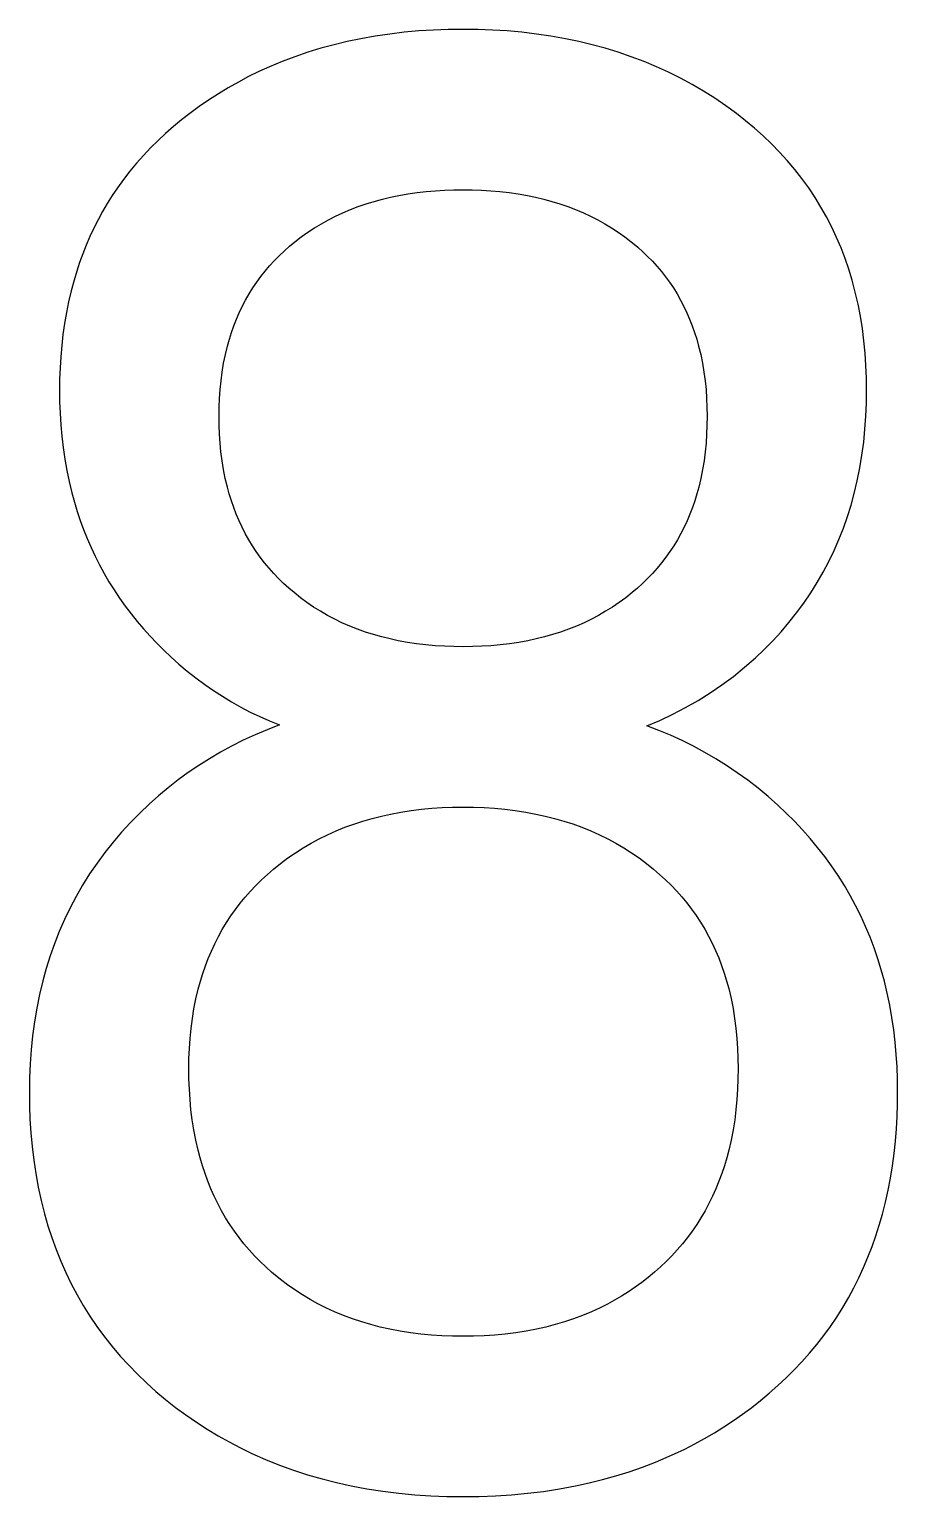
# Model space of a CAD drawing. Extents: x 10 to 622, y -523 to 292.
# Drawn here: x 266.0157 to 266.2269, y 102.47 to 102.8271 of the extents above; entities that cross this region are included whole.
import ezdxf

# ---------------------------------------------------------------- set-up
doc = ezdxf.new("R2010")
doc.units = 0
doc.header["$LTSCALE"] = 5
doc.header["$MEASUREMENT"] = 0
doc.layers.get('0').update_dxf_attribs({"linetype": 'CONTINUOUS'})

msp = doc.modelspace()

# ---------------------------------------------------------------- linework, layer by layer
at = {"color": 7, "linetype": 'Continuous'}
for p, q in [((266.11046, 102.82674), (266.1069, 102.82642)), ((266.11404, 102.82696), (266.11046, 102.82674)), ((266.11761, 102.82709), (266.11404, 102.82696)), ((266.1212, 102.82713), (266.11761, 102.82709)), ((266.12478, 102.82709), (266.1212, 102.82713)), ((266.12836, 102.82696), (266.12478, 102.82709)), ((266.13193, 102.82674), (266.12836, 102.82696)), ((266.1355, 102.82642), (266.13193, 102.82674)), ((266.0898, 102.8234), (266.08659, 102.82253)), ((266.09303, 102.82418), (266.0898, 102.8234)), ((266.09628, 102.82486), (266.09303, 102.82418)), ((266.0998, 102.82548), (266.09628, 102.82486)), ((266.10334, 102.826), (266.0998, 102.82548)), ((266.1069, 102.82642), (266.10334, 102.826)), ((266.13905, 102.826), (266.1355, 102.82642)), ((266.14259, 102.82548), (266.13905, 102.826)), ((266.14612, 102.82486), (266.14259, 102.82548)), ((266.14937, 102.82418), (266.14612, 102.82486)), ((266.15259, 102.8234), (266.14937, 102.82418)), ((266.1558, 102.82253), (266.15259, 102.8234)), ((266.08028, 102.82048), (266.07717, 102.8193)), ((266.08342, 102.82155), (266.08028, 102.82048)), ((266.08659, 102.82253), (266.08342, 102.82155)), ((266.15897, 102.82155), (266.1558, 102.82253)), ((266.16212, 102.82048), (266.15897, 102.82155)), ((266.16522, 102.8193), (266.16212, 102.82048)), ((266.07154, 102.81686), (266.06901, 102.81562)), ((266.07411, 102.81803), (266.07154, 102.81686)), ((266.07717, 102.8193), (266.07411, 102.81803)), ((266.16828, 102.81803), (266.16522, 102.8193)), ((266.17121, 102.81669), (266.16828, 102.81803)), ((266.1741, 102.81525), (266.17121, 102.81669)), ((266.06407, 102.81291), (266.06165, 102.81145)), ((266.06652, 102.8143), (266.06407, 102.81291)), ((266.06901, 102.81562), (266.06652, 102.8143)), ((266.17693, 102.81372), (266.1741, 102.81525)), ((266.17971, 102.81209), (266.17693, 102.81372)), ((266.05929, 102.80992), (266.05696, 102.80832)), ((266.06165, 102.81145), (266.05929, 102.80992)), ((266.18243, 102.81037), (266.17971, 102.81209)), ((266.1851, 102.80855), (266.18243, 102.81037)), ((266.05469, 102.80664), (266.05269, 102.80508)), ((266.05696, 102.80832), (266.05469, 102.80664)), ((266.1877, 102.80664), (266.1851, 102.80855)), ((266.18992, 102.8049), (266.1877, 102.80664)), ((266.04883, 102.80178), (266.04697, 102.80005)), ((266.05074, 102.80346), (266.04883, 102.80178)), ((266.05269, 102.80508), (266.05074, 102.80346)), ((266.19208, 102.80309), (266.18992, 102.8049)), ((266.19419, 102.80121), (266.19208, 102.80309)), ((266.04517, 102.79827), (266.04343, 102.79643)), ((266.04697, 102.80005), (266.04517, 102.79827)), ((266.19623, 102.79927), (266.19419, 102.80121)), ((266.1982, 102.79725), (266.19623, 102.79927)), ((266.04174, 102.79454), (266.04012, 102.79259)), ((266.04343, 102.79643), (266.04174, 102.79454)), ((266.20009, 102.79517), (266.1982, 102.79725)), ((266.20191, 102.79303), (266.20009, 102.79517)), ((266.04012, 102.79259), (266.03857, 102.79059)), ((266.20365, 102.79081), (266.20191, 102.79303)), ((266.03709, 102.78853), (266.03583, 102.78666)), ((266.03857, 102.79059), (266.03709, 102.78853)), ((266.10777, 102.78708), (266.10999, 102.78741)), ((266.10999, 102.78741), (266.11222, 102.78766)), ((266.11222, 102.78766), (266.11446, 102.78786)), ((266.11446, 102.78786), (266.1167, 102.788)), ((266.1167, 102.788), (266.11895, 102.78807)), ((266.11895, 102.78807), (266.1212, 102.7881)), ((266.1212, 102.7881), (266.12344, 102.78807)), ((266.12344, 102.78807), (266.12569, 102.788)), ((266.12569, 102.788), (266.12793, 102.78786)), ((266.12793, 102.78786), (266.13017, 102.78766)), ((266.13017, 102.78766), (266.1324, 102.78741)), ((266.1324, 102.78741), (266.13463, 102.78708)), ((266.2053, 102.78853), (266.20365, 102.79081)), ((266.20684, 102.78623), (266.2053, 102.78853)), ((266.03463, 102.78474), (266.03349, 102.78278)), ((266.03583, 102.78666), (266.03463, 102.78474)), ((266.0938, 102.78326), (266.09571, 102.78399)), ((266.09571, 102.78399), (266.09764, 102.78466)), ((266.09764, 102.78466), (266.09959, 102.78526)), ((266.09959, 102.78526), (266.10157, 102.7858)), ((266.10157, 102.7858), (266.10355, 102.78627)), ((266.10355, 102.78627), (266.10555, 102.78669)), ((266.10555, 102.78669), (266.10777, 102.78708)), ((266.13463, 102.78708), (266.13684, 102.78669)), ((266.13684, 102.78669), (266.13884, 102.78627)), ((266.13884, 102.78627), (266.14083, 102.7858)), ((266.14083, 102.7858), (266.1428, 102.78526)), ((266.1428, 102.78526), (266.14475, 102.78466)), ((266.14475, 102.78466), (266.14669, 102.78399)), ((266.14669, 102.78399), (266.14859, 102.78326)), ((266.20828, 102.78387), (266.20684, 102.78623)), ((266.20963, 102.78146), (266.20828, 102.78387)), ((266.03241, 102.78079), (266.03138, 102.77877)), ((266.03349, 102.78278), (266.03241, 102.78079)), ((266.08672, 102.77981), (266.08842, 102.78075)), ((266.08842, 102.78075), (266.09015, 102.78164)), ((266.09015, 102.78164), (266.09192, 102.78246)), ((266.09192, 102.78246), (266.0938, 102.78326)), ((266.14859, 102.78326), (266.15047, 102.78246)), ((266.15047, 102.78246), (266.15224, 102.78164)), ((266.15224, 102.78164), (266.15397, 102.78075)), ((266.15397, 102.78075), (266.15567, 102.77981)), ((266.2109, 102.779), (266.20963, 102.78146)), ((266.03042, 102.77672), (266.02952, 102.77464)), ((266.03138, 102.77877), (266.03042, 102.77672)), ((266.08029, 102.77542), (266.08183, 102.7766)), ((266.08183, 102.7766), (266.08342, 102.77773)), ((266.08342, 102.77773), (266.08505, 102.7788)), ((266.08505, 102.7788), (266.08672, 102.77981)), ((266.15567, 102.77981), (266.15734, 102.7788)), ((266.15734, 102.7788), (266.15897, 102.77773)), ((266.15897, 102.77773), (266.16056, 102.7766)), ((266.16056, 102.7766), (266.16211, 102.77542)), ((266.21207, 102.77649), (266.2109, 102.779)), ((266.02952, 102.77464), (266.02868, 102.77253)), ((266.07647, 102.77204), (266.07771, 102.77321)), ((266.07771, 102.77321), (266.07898, 102.77433)), ((266.07898, 102.77433), (266.08029, 102.77542)), ((266.16211, 102.77542), (266.16242, 102.77516)), ((266.16242, 102.77516), (266.16369, 102.7741)), ((266.16369, 102.7741), (266.16492, 102.773)), ((266.21316, 102.77394), (266.21207, 102.77649)), ((266.21415, 102.77135), (266.21316, 102.77394)), ((266.0279, 102.77041), (266.02719, 102.76826)), ((266.02868, 102.77253), (266.0279, 102.77041)), ((266.07303, 102.76829), (266.07413, 102.76958)), ((266.07413, 102.76958), (266.07528, 102.77083)), ((266.07528, 102.77083), (266.07647, 102.77204)), ((266.16492, 102.773), (266.16611, 102.77185)), ((266.16611, 102.77185), (266.16726, 102.77067)), ((266.16726, 102.77067), (266.16838, 102.76945)), ((266.16838, 102.76945), (266.16944, 102.76819)), ((266.21505, 102.76874), (266.21415, 102.77135)), ((266.02653, 102.76609), (266.02582, 102.76348)), ((266.02719, 102.76826), (266.02653, 102.76609)), ((266.07098, 102.7656), (266.07198, 102.76696)), ((266.07198, 102.76696), (266.07303, 102.76829)), ((266.16944, 102.76819), (266.17047, 102.76689)), ((266.17047, 102.76689), (266.17144, 102.76556)), ((266.21586, 102.76609), (266.21505, 102.76874)), ((266.21664, 102.76318), (266.21586, 102.76609)), ((266.02582, 102.76348), (266.0252, 102.76084)), ((266.06827, 102.76124), (266.06912, 102.76273)), ((266.06912, 102.76273), (266.07003, 102.76419)), ((266.07003, 102.76419), (266.07098, 102.7656)), ((266.17144, 102.76556), (266.17236, 102.76419)), ((266.17236, 102.76419), (266.17327, 102.76273)), ((266.17327, 102.76273), (266.17412, 102.76124)), ((266.21731, 102.76025), (266.21664, 102.76318)), ((266.0252, 102.76084), (266.02467, 102.75819)), ((266.06674, 102.75815), (266.06748, 102.75971)), ((266.06748, 102.75971), (266.06827, 102.76124)), ((266.17412, 102.76124), (266.17491, 102.75971)), ((266.17491, 102.75971), (266.17565, 102.75815)), ((266.21788, 102.7573), (266.21731, 102.76025)), ((266.02421, 102.75552), (266.02383, 102.75284)), ((266.02467, 102.75819), (266.02421, 102.75552)), ((266.06543, 102.75497), (266.06606, 102.75657)), ((266.06606, 102.75657), (266.06674, 102.75815)), ((266.17565, 102.75815), (266.17633, 102.75657)), ((266.17633, 102.75657), (266.17696, 102.75497)), ((266.21836, 102.75433), (266.21788, 102.7573)), ((266.02383, 102.75284), (266.02353, 102.75014)), ((266.06387, 102.75004), (266.06434, 102.7517)), ((266.06434, 102.7517), (266.06486, 102.75334)), ((266.06486, 102.75334), (266.06543, 102.75497)), ((266.17696, 102.75497), (266.17753, 102.75334)), ((266.17753, 102.75334), (266.17805, 102.7517)), ((266.17805, 102.7517), (266.17852, 102.75004)), ((266.21874, 102.75134), (266.21836, 102.75433)), ((266.02353, 102.75014), (266.0233, 102.74744)), ((266.06336, 102.74795), (266.06387, 102.75004)), ((266.17852, 102.75004), (266.17903, 102.74795)), ((266.21902, 102.74834), (266.21874, 102.75134)), ((266.21923, 102.74534), (266.21902, 102.74834)), ((266.02313, 102.74473), (266.02304, 102.74202)), ((266.0233, 102.74744), (266.02313, 102.74473)), ((266.06258, 102.74371), (266.06294, 102.74584)), ((266.06294, 102.74584), (266.06336, 102.74795)), ((266.17903, 102.74795), (266.17946, 102.74584)), ((266.17946, 102.74584), (266.17981, 102.74371)), ((266.21934, 102.74232), (266.21923, 102.74534)), ((266.02304, 102.74202), (266.02301, 102.73931)), ((266.06209, 102.73943), (266.0623, 102.74158)), ((266.0623, 102.74158), (266.06258, 102.74371)), ((266.17981, 102.74371), (266.18009, 102.74158)), ((266.18009, 102.74158), (266.18031, 102.73943)), ((266.21938, 102.73931), (266.21934, 102.74232)), ((266.02301, 102.73931), (266.02304, 102.7365)), ((266.06194, 102.73728), (266.06209, 102.73943)), ((266.18031, 102.73943), (266.18045, 102.73728)), ((266.21934, 102.73613), (266.21938, 102.73931)), ((266.02304, 102.7365), (266.02315, 102.73369)), ((266.06182, 102.73297), (266.06185, 102.73513)), ((266.06185, 102.73513), (266.06194, 102.73728)), ((266.18045, 102.73728), (266.18054, 102.73513)), ((266.18054, 102.73513), (266.18057, 102.73297)), ((266.21921, 102.73296), (266.21934, 102.73613)), ((266.02315, 102.73369), (266.02332, 102.73089)), ((266.02332, 102.73089), (266.02357, 102.7281)), ((266.06185, 102.73079), (266.06182, 102.73297)), ((266.06193, 102.72861), (266.06185, 102.73079)), ((266.18054, 102.73079), (266.18046, 102.72861)), ((266.18057, 102.73297), (266.18054, 102.73079)), ((266.21899, 102.72979), (266.21921, 102.73296)), ((266.02357, 102.7281), (266.0239, 102.72532)), ((266.06208, 102.72644), (266.06193, 102.72861)), ((266.18046, 102.72861), (266.18031, 102.72644)), ((266.21826, 102.7235), (266.21867, 102.72664)), ((266.21867, 102.72664), (266.21899, 102.72979)), ((266.0239, 102.72532), (266.0243, 102.72254)), ((266.06229, 102.72428), (266.06208, 102.72644)), ((266.06257, 102.72212), (266.06229, 102.72428)), ((266.1801, 102.72428), (266.17982, 102.72212)), ((266.18031, 102.72644), (266.1801, 102.72428)), ((266.21774, 102.72037), (266.21826, 102.7235)), ((266.0243, 102.72254), (266.02479, 102.71978)), ((266.02479, 102.71978), (266.02536, 102.71704)), ((266.06292, 102.71998), (266.06257, 102.72212)), ((266.06335, 102.71784), (266.06292, 102.71998)), ((266.17947, 102.71998), (266.17905, 102.71784)), ((266.17982, 102.72212), (266.17947, 102.71998)), ((266.21711, 102.71727), (266.21774, 102.72037)), ((266.02536, 102.71704), (266.02602, 102.71432)), ((266.06385, 102.71573), (266.06335, 102.71784)), ((266.17905, 102.71784), (266.17854, 102.71573)), ((266.21638, 102.71418), (266.21711, 102.71727)), ((266.02602, 102.71432), (266.02664, 102.71205)), ((266.06431, 102.71406), (266.06385, 102.71573)), ((266.06482, 102.7124), (266.06431, 102.71406)), ((266.06539, 102.71076), (266.06482, 102.7124)), ((266.17757, 102.7124), (266.177, 102.71076)), ((266.17808, 102.71406), (266.17757, 102.7124)), ((266.17854, 102.71573), (266.17808, 102.71406)), ((266.21559, 102.71134), (266.21638, 102.71418)), ((266.02664, 102.71205), (266.02732, 102.7098)), ((266.02732, 102.7098), (266.02807, 102.70757)), ((266.06601, 102.70913), (266.06539, 102.71076)), ((266.06668, 102.70753), (266.06601, 102.70913)), ((266.17638, 102.70913), (266.17571, 102.70753)), ((266.177, 102.71076), (266.17638, 102.70913)), ((266.21471, 102.70853), (266.21559, 102.71134)), ((266.02807, 102.70757), (266.02888, 102.70536)), ((266.02888, 102.70536), (266.02975, 102.70318)), ((266.06741, 102.70596), (266.06668, 102.70753)), ((266.0682, 102.70441), (266.06741, 102.70596)), ((266.17498, 102.70596), (266.1742, 102.70441)), ((266.17571, 102.70753), (266.17498, 102.70596)), ((266.21265, 102.703), (266.21373, 102.70575)), ((266.21373, 102.70575), (266.21471, 102.70853)), ((266.02975, 102.70318), (266.03068, 102.70102)), ((266.06904, 102.7029), (266.0682, 102.70441)), ((266.06993, 102.70142), (266.06904, 102.7029)), ((266.17336, 102.7029), (266.17246, 102.70142)), ((266.1742, 102.70441), (266.17336, 102.7029)), ((266.21147, 102.7003), (266.21265, 102.703)), ((266.03068, 102.70102), (266.03168, 102.69889)), ((266.03168, 102.69889), (266.03273, 102.69679)), ((266.07087, 102.7), (266.06993, 102.70142)), ((266.07186, 102.69862), (266.07087, 102.7)), ((266.0729, 102.69727), (266.07186, 102.69862)), ((266.17053, 102.69862), (266.16949, 102.69727)), ((266.17152, 102.7), (266.17053, 102.69862)), ((266.17246, 102.70142), (266.17152, 102.7)), ((266.2102, 102.69764), (266.21147, 102.7003)), ((266.03273, 102.69679), (266.03386, 102.69472)), ((266.03386, 102.69472), (266.03504, 102.69269)), ((266.07399, 102.69597), (266.0729, 102.69727)), ((266.07512, 102.6947), (266.07399, 102.69597)), ((266.0763, 102.69347), (266.07512, 102.6947)), ((266.16727, 102.6947), (266.16609, 102.69347)), ((266.1684, 102.69597), (266.16727, 102.6947)), ((266.16949, 102.69727), (266.1684, 102.69597)), ((266.20735, 102.69247), (266.20882, 102.69503)), ((266.20882, 102.69503), (266.2102, 102.69764)), ((266.03504, 102.69269), (266.03629, 102.69067)), ((266.07752, 102.69228), (266.0763, 102.69347)), ((266.07878, 102.69114), (266.07752, 102.69228)), ((266.08008, 102.69003), (266.07878, 102.69114)), ((266.16361, 102.69114), (266.16232, 102.69003)), ((266.16487, 102.69228), (266.16361, 102.69114)), ((266.16609, 102.69347), (266.16487, 102.69228)), ((266.20578, 102.68995), (266.20735, 102.69247)), ((266.03629, 102.69067), (266.03761, 102.6887)), ((266.03761, 102.6887), (266.03899, 102.68676)), ((266.08162, 102.6888), (266.08008, 102.69003)), ((266.08321, 102.68764), (266.08162, 102.6888)), ((266.08484, 102.68653), (266.08321, 102.68764)), ((266.15918, 102.68764), (266.15755, 102.68653)), ((266.16077, 102.6888), (266.15918, 102.68764)), ((266.16232, 102.69003), (266.16077, 102.6888)), ((266.20234, 102.68511), (266.2041, 102.6875)), ((266.2041, 102.6875), (266.20578, 102.68995)), ((266.03899, 102.68676), (266.04042, 102.68487)), ((266.04042, 102.68487), (266.04191, 102.68302)), ((266.08651, 102.68548), (266.08484, 102.68653)), ((266.08822, 102.68449), (266.08651, 102.68548)), ((266.08996, 102.68357), (266.08822, 102.68449)), ((266.15418, 102.68449), (266.15243, 102.68357)), ((266.15588, 102.68548), (266.15418, 102.68449)), ((266.15755, 102.68653), (266.15588, 102.68548)), ((266.20049, 102.68278), (266.20234, 102.68511)), ((266.04191, 102.68302), (266.04345, 102.68121)), ((266.04345, 102.68121), (266.04503, 102.67944)), ((266.09173, 102.68271), (266.08996, 102.68357)), ((266.09362, 102.68188), (266.09173, 102.68271)), ((266.09553, 102.68112), (266.09362, 102.68188)), ((266.09747, 102.68043), (266.09553, 102.68112)), ((266.09944, 102.67981), (266.09747, 102.68043)), ((266.14492, 102.68043), (266.14295, 102.67981)), ((266.14686, 102.68112), (266.14492, 102.68043)), ((266.14878, 102.68188), (266.14686, 102.68112)), ((266.15066, 102.68271), (266.14878, 102.68188)), ((266.15243, 102.68357), (266.15066, 102.68271)), ((266.19655, 102.67833), (266.19856, 102.68052)), ((266.19856, 102.68052), (266.20049, 102.68278)), ((266.04503, 102.67944), (266.04667, 102.67772)), ((266.04667, 102.67772), (266.04835, 102.67605)), ((266.10142, 102.67925), (266.09944, 102.67981)), ((266.10342, 102.67875), (266.10142, 102.67925)), ((266.10544, 102.67832), (266.10342, 102.67875)), ((266.10767, 102.67792), (266.10544, 102.67832)), ((266.1099, 102.67758), (266.10767, 102.67792)), ((266.11215, 102.67731), (266.1099, 102.67758)), ((266.11441, 102.67711), (266.11215, 102.67731)), ((266.11667, 102.67697), (266.11441, 102.67711)), ((266.11893, 102.67688), (266.11667, 102.67697)), ((266.1212, 102.67686), (266.11893, 102.67688)), ((266.12346, 102.67688), (266.1212, 102.67686)), ((266.12573, 102.67697), (266.12346, 102.67688)), ((266.12799, 102.67711), (266.12573, 102.67697)), ((266.13024, 102.67731), (266.12799, 102.67711)), ((266.13249, 102.67758), (266.13024, 102.67731)), ((266.13473, 102.67792), (266.13249, 102.67758)), ((266.13695, 102.67832), (266.13473, 102.67792)), ((266.13897, 102.67875), (266.13695, 102.67832)), ((266.14097, 102.67925), (266.13897, 102.67875)), ((266.14295, 102.67981), (266.14097, 102.67925)), ((266.19447, 102.67622), (266.19655, 102.67833)), ((266.04835, 102.67605), (266.05007, 102.67442)), ((266.05007, 102.67442), (266.05206, 102.67264)), ((266.18969, 102.67186), (266.19232, 102.67417)), ((266.19232, 102.67417), (266.19447, 102.67622)), ((266.05206, 102.67264), (266.0541, 102.67093)), ((266.0541, 102.67093), (266.05619, 102.66928)), ((266.18416, 102.66756), (266.18697, 102.66965)), ((266.18697, 102.66965), (266.18969, 102.67186)), ((266.05619, 102.66928), (266.05833, 102.6677)), ((266.05833, 102.6677), (266.06046, 102.66621)), ((266.06046, 102.66621), (266.06265, 102.66479)), ((266.1813, 102.6656), (266.18416, 102.66756)), ((266.06265, 102.66479), (266.06487, 102.66345)), ((266.06487, 102.66345), (266.06714, 102.66217)), ((266.17535, 102.66203), (266.17836, 102.66376)), ((266.17836, 102.66376), (266.1813, 102.6656)), ((266.06714, 102.66217), (266.06943, 102.66097)), ((266.06943, 102.66097), (266.07175, 102.65985)), ((266.07175, 102.65985), (266.07411, 102.6588)), ((266.07411, 102.6588), (266.07651, 102.65783)), ((266.16588, 102.65759), (266.1691, 102.65894)), ((266.1691, 102.65894), (266.17225, 102.66042)), ((266.17225, 102.66042), (266.17535, 102.66203)), ((266.07061, 102.65542), (266.06772, 102.65408)), ((266.07354, 102.65667), (266.07061, 102.65542)), ((266.07651, 102.65783), (266.07354, 102.65667)), ((266.16879, 102.65649), (266.16588, 102.65759)), ((266.17166, 102.6553), (266.16879, 102.65649)), ((266.17448, 102.65401), (266.17166, 102.6553)), ((266.06488, 102.65265), (266.06216, 102.65118)), ((266.06772, 102.65408), (266.06488, 102.65265)), ((266.17726, 102.65263), (266.17448, 102.65401)), ((266.17999, 102.65115), (266.17726, 102.65263)), ((266.05949, 102.64961), (266.05687, 102.64796)), ((266.06216, 102.65118), (266.05949, 102.64961)), ((266.18268, 102.64959), (266.17999, 102.65115)), ((266.18531, 102.64793), (266.18268, 102.64959)), ((266.05185, 102.64443), (266.04945, 102.64255)), ((266.05432, 102.64623), (266.05185, 102.64443)), ((266.05687, 102.64796), (266.05432, 102.64623)), ((266.18789, 102.6462), (266.18531, 102.64793)), ((266.19046, 102.64435), (266.18789, 102.6462)), ((266.04945, 102.64255), (266.04711, 102.64059)), ((266.19296, 102.64242), (266.19046, 102.64435)), ((266.1954, 102.64041), (266.19296, 102.64242)), ((266.04483, 102.63856), (266.04251, 102.63635)), ((266.04711, 102.64059), (266.04483, 102.63856)), ((266.10857, 102.63699), (266.11108, 102.6373)), ((266.11108, 102.6373), (266.1136, 102.63754)), ((266.1136, 102.63754), (266.11613, 102.6377)), ((266.11613, 102.6377), (266.11866, 102.63779)), ((266.11866, 102.63779), (266.1212, 102.63783)), ((266.1212, 102.63783), (266.12375, 102.63779)), ((266.12375, 102.63779), (266.1263, 102.6377)), ((266.1263, 102.6377), (266.12884, 102.63754)), ((266.12884, 102.63754), (266.13138, 102.6373)), ((266.13138, 102.6373), (266.13391, 102.637)), ((266.19777, 102.63831), (266.1954, 102.64041)), ((266.19984, 102.63638), (266.19777, 102.63831)), ((266.04027, 102.63407), (266.03811, 102.63171)), ((266.04251, 102.63635), (266.04027, 102.63407)), ((266.09245, 102.63292), (266.09463, 102.63371)), ((266.09463, 102.63371), (266.09683, 102.63443)), ((266.09683, 102.63443), (266.09906, 102.63508)), ((266.09906, 102.63508), (266.10131, 102.63565)), ((266.10131, 102.63565), (266.10357, 102.63614)), ((266.10357, 102.63614), (266.10606, 102.63661)), ((266.10606, 102.63661), (266.10857, 102.63699)), ((266.13391, 102.637), (266.13643, 102.63661)), ((266.13643, 102.63661), (266.13894, 102.63614)), ((266.13894, 102.63614), (266.14121, 102.63565)), ((266.14121, 102.63565), (266.14347, 102.63508)), ((266.14347, 102.63508), (266.14571, 102.63443)), ((266.14571, 102.63443), (266.14792, 102.63372)), ((266.14792, 102.63372), (266.15011, 102.63292)), ((266.20184, 102.63437), (266.19984, 102.63638)), ((266.20378, 102.63231), (266.20184, 102.63437)), ((266.03811, 102.63171), (266.03603, 102.62928)), ((266.08619, 102.63011), (266.08819, 102.6311)), ((266.08819, 102.6311), (266.0903, 102.63205)), ((266.0903, 102.63205), (266.09245, 102.63292)), ((266.15011, 102.63292), (266.15227, 102.63205)), ((266.15227, 102.63205), (266.15439, 102.6311)), ((266.15439, 102.6311), (266.1564, 102.63011)), ((266.20566, 102.63019), (266.20378, 102.63231)), ((266.20747, 102.62801), (266.20566, 102.63019)), ((266.03404, 102.62678), (266.03213, 102.6242)), ((266.03603, 102.62928), (266.03404, 102.62678)), ((266.07857, 102.62544), (266.08041, 102.62672)), ((266.08041, 102.62672), (266.08229, 102.62792)), ((266.08229, 102.62792), (266.08422, 102.62905)), ((266.08422, 102.62905), (266.08619, 102.63011)), ((266.1564, 102.63011), (266.15836, 102.62905)), ((266.15836, 102.62905), (266.16029, 102.62792)), ((266.16029, 102.62792), (266.16218, 102.62671)), ((266.16218, 102.62671), (266.16402, 102.62544)), ((266.20921, 102.62578), (266.20747, 102.62801)), ((266.03213, 102.6242), (266.03033, 102.62156)), ((266.07504, 102.6227), (266.07678, 102.62411)), ((266.07678, 102.62411), (266.07857, 102.62544)), ((266.16402, 102.62544), (266.16582, 102.6241)), ((266.16582, 102.6241), (266.16756, 102.6227)), ((266.21088, 102.62349), (266.20921, 102.62578)), ((266.21247, 102.62114), (266.21088, 102.62349)), ((266.03033, 102.62156), (266.02863, 102.61885)), ((266.07079, 102.61877), (266.07216, 102.62013)), ((266.07216, 102.62013), (266.07358, 102.62144)), ((266.07358, 102.62144), (266.07504, 102.6227)), ((266.16756, 102.6227), (266.16902, 102.62145)), ((266.16902, 102.62145), (266.17043, 102.62015)), ((266.17043, 102.62015), (266.17181, 102.6188)), ((266.21397, 102.61874), (266.21247, 102.62114)), ((266.02704, 102.6161), (266.02557, 102.6133)), ((266.02863, 102.61885), (266.02704, 102.6161)), ((266.06696, 102.61443), (266.06819, 102.61592)), ((266.06819, 102.61592), (266.06946, 102.61737)), ((266.06946, 102.61737), (266.07079, 102.61877)), ((266.17181, 102.6188), (266.17313, 102.61741)), ((266.17313, 102.61741), (266.17441, 102.61598)), ((266.17441, 102.61598), (266.17564, 102.6145)), ((266.21539, 102.61631), (266.21397, 102.61874)), ((266.21672, 102.61384), (266.21539, 102.61631)), ((266.02557, 102.6133), (266.02419, 102.61044)), ((266.06467, 102.61133), (266.06579, 102.6129)), ((266.06579, 102.6129), (266.06696, 102.61443)), ((266.17564, 102.6145), (266.17681, 102.61298)), ((266.17681, 102.61298), (266.17793, 102.61143)), ((266.21797, 102.61132), (266.21672, 102.61384)), ((266.02419, 102.61044), (266.02292, 102.60753)), ((266.06261, 102.60804), (266.06362, 102.60972)), ((266.06362, 102.60972), (266.06467, 102.61133)), ((266.17793, 102.61143), (266.17898, 102.60982)), ((266.17898, 102.60982), (266.18, 102.60815)), ((266.21913, 102.60876), (266.21797, 102.61132)), ((266.22021, 102.60616), (266.21913, 102.60876)), ((266.02292, 102.60753), (266.02176, 102.60458)), ((266.06078, 102.60457), (266.06166, 102.60632)), ((266.06166, 102.60632), (266.06261, 102.60804)), ((266.18, 102.60815), (266.18095, 102.60644)), ((266.18095, 102.60644), (266.18183, 102.60469)), ((266.22121, 102.60354), (266.22021, 102.60616)), ((266.0207, 102.60159), (266.01975, 102.59857)), ((266.02176, 102.60458), (266.0207, 102.60159)), ((266.0592, 102.60099), (266.05996, 102.60279)), ((266.05996, 102.60279), (266.06078, 102.60457)), ((266.18183, 102.60469), (266.18265, 102.60291)), ((266.18265, 102.60291), (266.18341, 102.6011)), ((266.22212, 102.60088), (266.22121, 102.60354)), ((266.01975, 102.59857), (266.01891, 102.59551)), ((266.05786, 102.5973), (266.0585, 102.59915)), ((266.0585, 102.59915), (266.0592, 102.60099)), ((266.18341, 102.6011), (266.18411, 102.59927)), ((266.18411, 102.59927), (266.18475, 102.59741)), ((266.22295, 102.59819), (266.22212, 102.60088)), ((266.2237, 102.59549), (266.22295, 102.59819)), ((266.01891, 102.59551), (266.01812, 102.5922)), ((266.05676, 102.59353), (266.05728, 102.59542)), ((266.05728, 102.59542), (266.05786, 102.5973)), ((266.18475, 102.59741), (266.18532, 102.59553)), ((266.18532, 102.59553), (266.18584, 102.59364)), ((266.2244, 102.59255), (266.2237, 102.59549)), ((266.01812, 102.5922), (266.01745, 102.58887)), ((266.05572, 102.58876), (266.0562, 102.59115)), ((266.0562, 102.59115), (266.05676, 102.59353)), ((266.18584, 102.59364), (266.1864, 102.59125)), ((266.1864, 102.59125), (266.18688, 102.58884)), ((266.22502, 102.58959), (266.2244, 102.59255)), ((266.01745, 102.58887), (266.01689, 102.58552)), ((266.05533, 102.58635), (266.05572, 102.58876)), ((266.18688, 102.58884), (266.18728, 102.58641)), ((266.22554, 102.58662), (266.22502, 102.58959)), ((266.01689, 102.58552), (266.01645, 102.58214)), ((266.05478, 102.58149), (266.05502, 102.58392)), ((266.05502, 102.58392), (266.05533, 102.58635)), ((266.18728, 102.58641), (266.18759, 102.58398)), ((266.18759, 102.58398), (266.18783, 102.58153)), ((266.22597, 102.58363), (266.22554, 102.58662)), ((266.01645, 102.58214), (266.01611, 102.57875)), ((266.05461, 102.57905), (266.05478, 102.58149)), ((266.18783, 102.58153), (266.18799, 102.57907)), ((266.22632, 102.58063), (266.22597, 102.58363)), ((266.22659, 102.57761), (266.22632, 102.58063)), ((266.01611, 102.57875), (266.01587, 102.57536)), ((266.05448, 102.57415), (266.05451, 102.5766)), ((266.05451, 102.5766), (266.05461, 102.57905)), ((266.18799, 102.57907), (266.18809, 102.57661)), ((266.18809, 102.57661), (266.18812, 102.57415)), ((266.22678, 102.57459), (266.22659, 102.57761)), ((266.01587, 102.57536), (266.01572, 102.57195)), ((266.05451, 102.57165), (266.05448, 102.57415)), ((266.18812, 102.57415), (266.18809, 102.57165)), ((266.22689, 102.57157), (266.22678, 102.57459)), ((266.01572, 102.57195), (266.01567, 102.56854)), ((266.0546, 102.56915), (266.05451, 102.57165)), ((266.18809, 102.57165), (266.188, 102.56915)), ((266.22694, 102.56854), (266.22689, 102.57157)), ((266.01567, 102.56854), (266.0157, 102.56521)), ((266.05476, 102.56666), (266.0546, 102.56915)), ((266.05499, 102.56417), (266.05476, 102.56666)), ((266.18784, 102.56666), (266.1876, 102.56417)), ((266.188, 102.56915), (266.18784, 102.56666)), ((266.22691, 102.56553), (266.22694, 102.56854)), ((266.0157, 102.56521), (266.01582, 102.56187)), ((266.0553, 102.56169), (266.05499, 102.56417)), ((266.1876, 102.56417), (266.18729, 102.56169)), ((266.22665, 102.5595), (266.22681, 102.56251)), ((266.22681, 102.56251), (266.22691, 102.56553)), ((266.01582, 102.56187), (266.01603, 102.55854)), ((266.05569, 102.55923), (266.0553, 102.56169)), ((266.05616, 102.55677), (266.05569, 102.55923)), ((266.1869, 102.55923), (266.18642, 102.55677)), ((266.18729, 102.56169), (266.1869, 102.55923)), ((266.2264, 102.55649), (266.22665, 102.5595)), ((266.01603, 102.55854), (266.01633, 102.55522)), ((266.01633, 102.55522), (266.01673, 102.55191)), ((266.05672, 102.55434), (266.05616, 102.55677)), ((266.18642, 102.55677), (266.18586, 102.55434)), ((266.22608, 102.5535), (266.2264, 102.55649)), ((266.01673, 102.55191), (266.01722, 102.54862)), ((266.05722, 102.55242), (266.05672, 102.55434)), ((266.05779, 102.55051), (266.05722, 102.55242)), ((266.18535, 102.55242), (266.18478, 102.55051)), ((266.18586, 102.55434), (266.18535, 102.55242)), ((266.22568, 102.55051), (266.22608, 102.5535)), ((266.01722, 102.54862), (266.01782, 102.54535)), ((266.05841, 102.54862), (266.05779, 102.55051)), ((266.05909, 102.54675), (266.05841, 102.54862)), ((266.18415, 102.54862), (266.18346, 102.54675)), ((266.18478, 102.55051), (266.18415, 102.54862)), ((266.2252, 102.54754), (266.22568, 102.55051)), ((266.01782, 102.54535), (266.01853, 102.54209)), ((266.05984, 102.54491), (266.05909, 102.54675)), ((266.06064, 102.54309), (266.05984, 102.54491)), ((266.18271, 102.5449), (266.1819, 102.54309)), ((266.18346, 102.54675), (266.18271, 102.5449)), ((266.22398, 102.54165), (266.22463, 102.54458)), ((266.22463, 102.54458), (266.2252, 102.54754)), ((266.01853, 102.54209), (266.01935, 102.53886)), ((266.06151, 102.5413), (266.06064, 102.54309)), ((266.06244, 102.53955), (266.06151, 102.5413)), ((266.18102, 102.5413), (266.18008, 102.53955)), ((266.1819, 102.54309), (266.18102, 102.5413)), ((266.22323, 102.53873), (266.22398, 102.54165)), ((266.01935, 102.53886), (266.0202, 102.53594)), ((266.06343, 102.53783), (266.06244, 102.53955)), ((266.06446, 102.5362), (266.06343, 102.53783)), ((266.17908, 102.53783), (266.17804, 102.5362)), ((266.18008, 102.53955), (266.17908, 102.53783)), ((266.22247, 102.53608), (266.22323, 102.53873)), ((266.0202, 102.53594), (266.02114, 102.53304)), ((266.06555, 102.53461), (266.06446, 102.5362)), ((266.06669, 102.53305), (266.06555, 102.53461)), ((266.17694, 102.5346), (266.17578, 102.53305)), ((266.17804, 102.5362), (266.17694, 102.5346)), ((266.22163, 102.53346), (266.22247, 102.53608)), ((266.02114, 102.53304), (266.02217, 102.53017)), ((266.02217, 102.53017), (266.0233, 102.52734)), ((266.06789, 102.53154), (266.06669, 102.53305)), ((266.06914, 102.53007), (266.06789, 102.53154)), ((266.17457, 102.53154), (266.1733, 102.53007)), ((266.17578, 102.53305), (266.17457, 102.53154)), ((266.21972, 102.5283), (266.22071, 102.53086)), ((266.22071, 102.53086), (266.22163, 102.53346)), ((266.0233, 102.52734), (266.02453, 102.52455)), ((266.07044, 102.52864), (266.06914, 102.53007)), ((266.07179, 102.52726), (266.07044, 102.52864)), ((266.07318, 102.52592), (266.07179, 102.52726)), ((266.17063, 102.52726), (266.16922, 102.52592)), ((266.17199, 102.52864), (266.17063, 102.52726)), ((266.1733, 102.53007), (266.17199, 102.52864)), ((266.21865, 102.52576), (266.21972, 102.5283)), ((266.02453, 102.52455), (266.02585, 102.52181)), ((266.07462, 102.52463), (266.07318, 102.52592)), ((266.07506, 102.52426), (266.07462, 102.52463)), ((266.07674, 102.52287), (266.07506, 102.52426)), ((266.16625, 102.52336), (266.16469, 102.52214)), ((266.16777, 102.52463), (266.16625, 102.52336)), ((266.16922, 102.52592), (266.16777, 102.52463)), ((266.21627, 102.5208), (266.2175, 102.52326)), ((266.2175, 102.52326), (266.21865, 102.52576)), ((266.02585, 102.52181), (266.02727, 102.51911)), ((266.07848, 102.52155), (266.07674, 102.52287)), ((266.08027, 102.5203), (266.07848, 102.52155)), ((266.08209, 102.51911), (266.08027, 102.5203)), ((266.16145, 102.51986), (266.15978, 102.5188)), ((266.16309, 102.52097), (266.16145, 102.51986)), ((266.16469, 102.52214), (266.16309, 102.52097)), ((266.21496, 102.51838), (266.21627, 102.5208)), ((266.02727, 102.51911), (266.02879, 102.51648)), ((266.02879, 102.51648), (266.0304, 102.5139)), ((266.08396, 102.51799), (266.08209, 102.51911)), ((266.08587, 102.51694), (266.08396, 102.51799)), ((266.08781, 102.51596), (266.08587, 102.51694)), ((266.08994, 102.51498), (266.08781, 102.51596)), ((266.15458, 102.51596), (266.15245, 102.51498)), ((266.15634, 102.51685), (266.15458, 102.51596)), ((266.15808, 102.5178), (266.15634, 102.51685)), ((266.15978, 102.5188), (266.15808, 102.5178)), ((266.21211, 102.51368), (266.21358, 102.516)), ((266.21358, 102.516), (266.21496, 102.51838)), ((266.0304, 102.5139), (266.03211, 102.51137)), ((266.09211, 102.51408), (266.08994, 102.51498)), ((266.09431, 102.51326), (266.09211, 102.51408)), ((266.09653, 102.51252), (266.09431, 102.51326)), ((266.09878, 102.51186), (266.09653, 102.51252)), ((266.14586, 102.51252), (266.14361, 102.51186)), ((266.14809, 102.51326), (266.14586, 102.51252)), ((266.15028, 102.51408), (266.14809, 102.51326)), ((266.15245, 102.51498), (266.15028, 102.51408)), ((266.21056, 102.5114), (266.21211, 102.51368)), ((266.03211, 102.51137), (266.03392, 102.50892)), ((266.03392, 102.50892), (266.03582, 102.50653)), ((266.10105, 102.51127), (266.09878, 102.51186)), ((266.10334, 102.51075), (266.10105, 102.51127)), ((266.10586, 102.51027), (266.10334, 102.51075)), ((266.1084, 102.50987), (266.10586, 102.51027)), ((266.11094, 102.50956), (266.1084, 102.50987)), ((266.1135, 102.50932), (266.11094, 102.50956)), ((266.11606, 102.50915), (266.1135, 102.50932)), ((266.11863, 102.50905), (266.11606, 102.50915)), ((266.1212, 102.50902), (266.11863, 102.50905)), ((266.12377, 102.50905), (266.1212, 102.50902)), ((266.12633, 102.50915), (266.12377, 102.50905)), ((266.12889, 102.50932), (266.12633, 102.50915)), ((266.13145, 102.50956), (266.12889, 102.50932)), ((266.134, 102.50987), (266.13145, 102.50956)), ((266.13653, 102.51027), (266.134, 102.50987)), ((266.13905, 102.51075), (266.13653, 102.51027)), ((266.14134, 102.51127), (266.13905, 102.51075)), ((266.14361, 102.51186), (266.14134, 102.51127)), ((266.20724, 102.50701), (266.20894, 102.50918)), ((266.20894, 102.50918), (266.21056, 102.5114)), ((266.03582, 102.50653), (266.0378, 102.5042)), ((266.20547, 102.50489), (266.20724, 102.50701)), ((266.0378, 102.5042), (266.03986, 102.50195)), ((266.03986, 102.50195), (266.04199, 102.49977)), ((266.20174, 102.50083), (266.20364, 102.50283)), ((266.20364, 102.50283), (266.20547, 102.50489)), ((266.04199, 102.49977), (266.0442, 102.49766)), ((266.19777, 102.497), (266.19978, 102.49888)), ((266.19978, 102.49888), (266.20174, 102.50083)), ((266.0442, 102.49766), (266.04648, 102.49562)), ((266.04648, 102.49562), (266.04882, 102.49365)), ((266.19358, 102.4934), (266.1957, 102.49517)), ((266.1957, 102.49517), (266.19777, 102.497)), ((266.04882, 102.49365), (266.05126, 102.49172)), ((266.05126, 102.49172), (266.05375, 102.48987)), ((266.18922, 102.49007), (266.19142, 102.49171)), ((266.19142, 102.49171), (266.19358, 102.4934)), ((266.05375, 102.48987), (266.05631, 102.48811)), ((266.05631, 102.48811), (266.05891, 102.48642)), ((266.18468, 102.48698), (266.18697, 102.48849)), ((266.18697, 102.48849), (266.18922, 102.49007)), ((266.05891, 102.48642), (266.06157, 102.48481)), ((266.06157, 102.48481), (266.06428, 102.48329)), ((266.17758, 102.48283), (266.17998, 102.48415)), ((266.17998, 102.48415), (266.18235, 102.48553)), ((266.18235, 102.48553), (266.18468, 102.48698)), ((266.06428, 102.48329), (266.06703, 102.48185)), ((266.06703, 102.48185), (266.06982, 102.4805)), ((266.06982, 102.4805), (266.07314, 102.47903)), ((266.168, 102.47838), (266.17267, 102.48039)), ((266.17267, 102.48039), (266.17514, 102.48158)), ((266.17514, 102.48158), (266.17758, 102.48283)), ((266.07314, 102.47903), (266.07651, 102.47767)), ((266.07651, 102.47767), (266.07993, 102.47643)), ((266.16164, 102.47605), (266.16484, 102.47717)), ((266.16484, 102.47717), (266.168, 102.47838)), ((266.07993, 102.47643), (266.08338, 102.47531)), ((266.08338, 102.47531), (266.08688, 102.4743)), ((266.08688, 102.4743), (266.0904, 102.4734)), ((266.0904, 102.4734), (266.09395, 102.47261)), ((266.14854, 102.47259), (266.15185, 102.47331)), ((266.15185, 102.47331), (266.15514, 102.47413)), ((266.15514, 102.47413), (266.1584, 102.47504)), ((266.1584, 102.47504), (266.16164, 102.47605)), ((266.09395, 102.47261), (266.09779, 102.47189)), ((266.09779, 102.47189), (266.10166, 102.47129)), ((266.10166, 102.47129), (266.10555, 102.47081)), ((266.10555, 102.47081), (266.10945, 102.47044)), ((266.10945, 102.47044), (266.11336, 102.47019)), ((266.11336, 102.47019), (266.11728, 102.47004)), ((266.11728, 102.47004), (266.1212, 102.46999)), ((266.1212, 102.46999), (266.12513, 102.47003)), ((266.12513, 102.47003), (266.12906, 102.47018)), ((266.12906, 102.47018), (266.13298, 102.47043)), ((266.13298, 102.47043), (266.13689, 102.4708)), ((266.13689, 102.4708), (266.14079, 102.47127)), ((266.14079, 102.47127), (266.14468, 102.47187)), ((266.14468, 102.47187), (266.14854, 102.47259))]:
    msp.add_line(p, q, dxfattribs=at)

doc.saveas('drawing.dxf')
